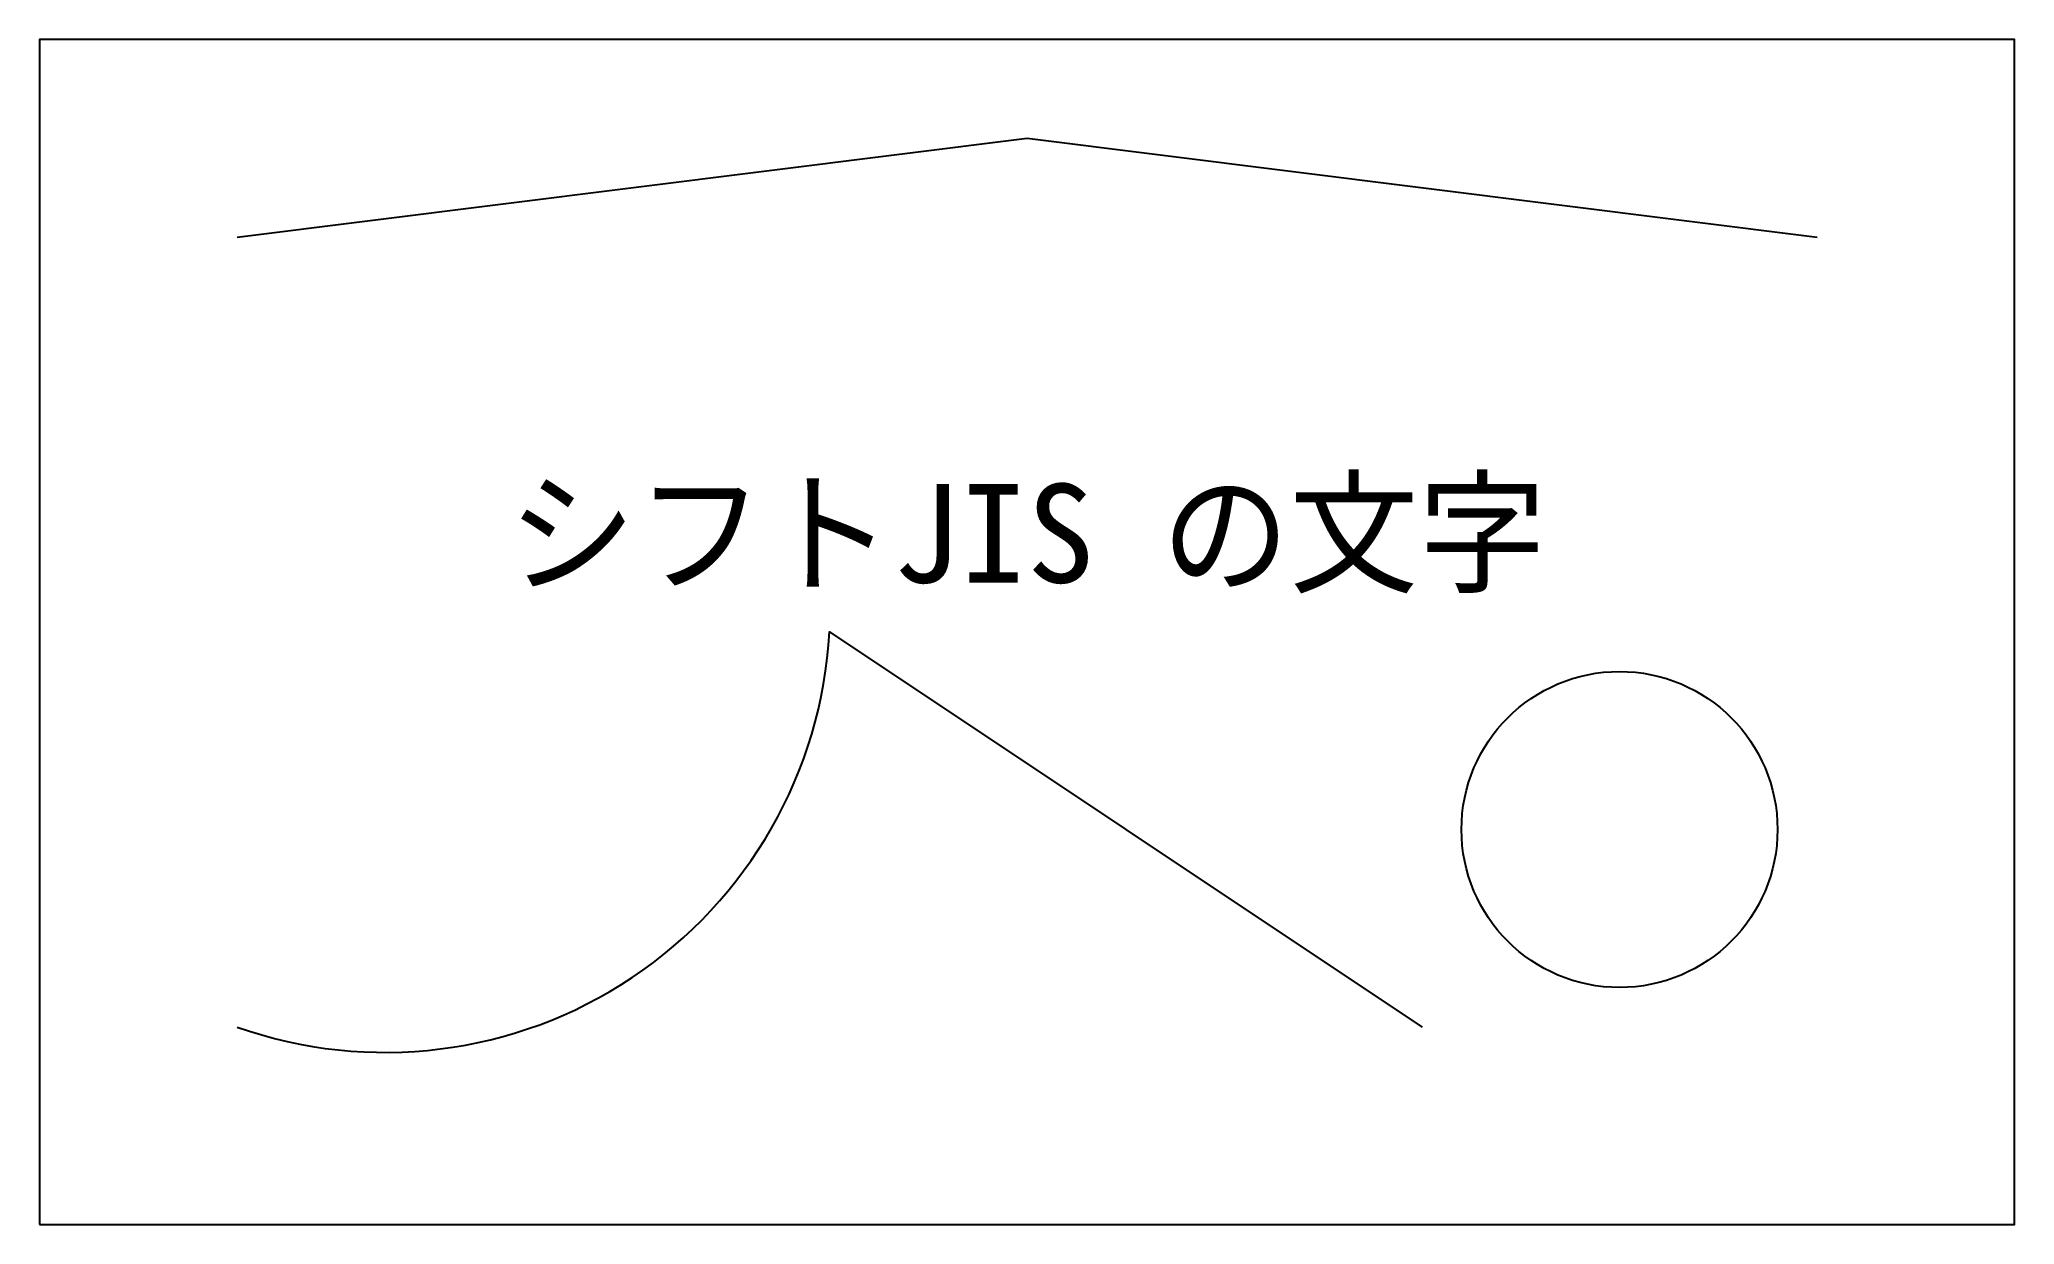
# Model space of a CAD drawing. Extents: x 0 to 100, y 0 to 60.
import ezdxf
from ezdxf.enums import TextEntityAlignment as Align

# ---------------------------------------------------------------- set-up
doc = ezdxf.new("R2010")
doc.units = 0
doc.layers.add('文字', color=3, linetype='Continuous')

msp = doc.modelspace()

# ---------------------------------------------------------------- linework, layer by layer
at = {"color": 1}
msp.add_lwpolyline([(0, 0), (100, 0), (100, 60), (0, 60)], close=True, dxfattribs=at)
at = {"color": 2}
msp.add_lwpolyline([(10, 10, 0.5), (40, 30), (70, 10)], format="xyb", dxfattribs=at)
at = {"color": 4}
msp.add_polyline3d([(10, 50, 0), (50, 55, 10), (90, 50, 0)], dxfattribs=at)
at = {"color": 5}
msp.add_circle((80, 20), 8, dxfattribs=at)

# ---------------------------------------------------------------- texts
at = {"layer": '文字'}
msp.add_text('シフトJIS の文字', height=5, dxfattribs=at).set_placement((50, 35), align=Align.MIDDLE_CENTER)

doc.saveas('drawing.dxf')
